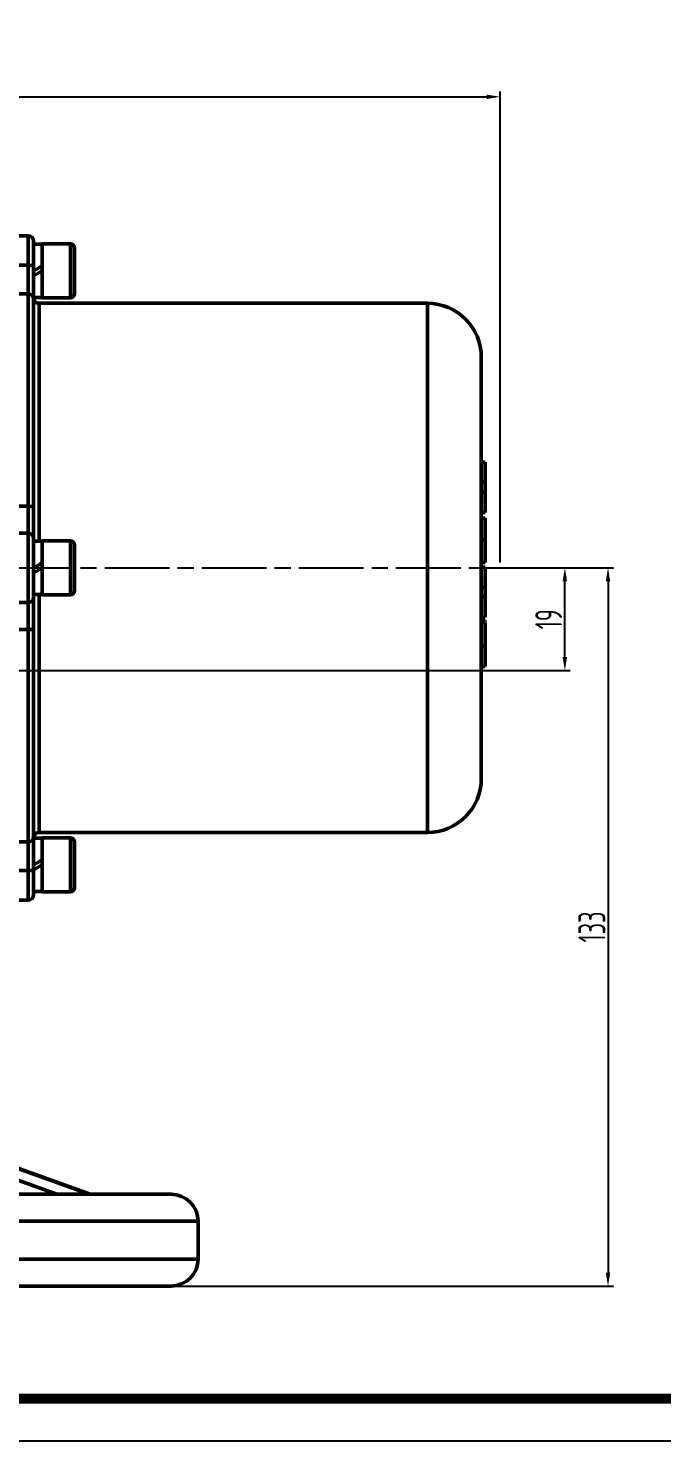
# Model space of a CAD drawing. Header units: millimetres. Extents: x 3338 to 4235, y 1659 to 2315.
# Drawn here: x 3729.8 to 3847.2, y 1658.8 to 1920.4 of the extents above; entities that cross this region are included whole.
import ezdxf

# ---------------------------------------------------------------- set-up
doc = ezdxf.new("R2010")
doc.units = ezdxf.units.MM
doc.linetypes.add('AM_ISO08W050', pattern=[18, 12, -1.5, 3, -1.5])
for name, color, linetype, lineweight in [('AM_5', 3, 'Continuous', 25), ('AM_7', 4, 'AM_ISO08W050', 25), ('AM_BOR', 7, 'Continuous', 50)]:
    doc.layers.add(name, color=color, linetype=linetype, lineweight=lineweight)
doc.styles.add('工程字', font='gbenor.shx', dxfattribs={"width": 0.707, "bigfont": 'hztxt.shx'})
doc.dimstyles.new('AM_GB$0', dxfattribs={"dimtxt": 3.5, "dimasz": 2.5, "dimexe": 1, "dimexo": 1, "dimgap": 0.5, "dimtad": 1, "dimdsep": 46, "dimtxsty": '工程字', "dimcen": 0, "dimclrd": 256, "dimclre": 256, "dimclrt": 2, "dimadec": 0, "dimazin": 2, "dimtp": 0.1, "dimtm": 0.1, "dimtfac": 0.71, "dimtmove": 0, "dimatfit": 3, "dimfxl": 0, "dimlwd": -1, "dimlwe": -1, "dimarcsym": 0})

# ---------------------------------------------------------------- blocks, each defined once
blk = doc.blocks.new('*D11')
at = {"layer": 'AM_5', "transparency": 16777216}
for p, q in [((3818.27, 1820.49), (3830.27, 1820.49)), ((3829.27, 1803.99), (3829.27, 1817.99)), ((3707.07, 1801.49), (3830.27, 1801.49))]:
    blk.add_line(p, q, dxfattribs=at)
for points in [[(3828.85, 1817.99), (3829.68, 1817.99), (3829.27, 1820.49)], [(3828.85, 1803.99), (3829.68, 1803.99), (3829.27, 1801.49)]]:
    blk.add_solid(points, dxfattribs=at)
at = {"layer": 'Defpoints', "color": 0}
for p in [(3817.27, 1820.49), (3829.27, 1820.49), (3706.07, 1801.49)]:
    blk.add_point(p, dxfattribs=at)
at = {"layer": 'AM_5', "color": 2, "transparency": 16777216, "insert": (3826.27, 1810.99), "char_height": 5, "attachment_point": 5, "rotation": 90, "style": '工程字'}
blk.add_mtext('19', dxfattribs=at)
blk = doc.blocks.new('*D15')
at = {"layer": 'AM_5', "transparency": 16777216}
for p, q in [((3451.27, 1802.64), (3451.27, 1908.73)), ((3453.77, 1907.73), (3814.77, 1907.73)), ((3817.27, 1821.49), (3817.27, 1908.73))]:
    blk.add_line(p, q, dxfattribs=at)
for points in [[(3453.77, 1908.15), (3453.77, 1907.32), (3451.27, 1907.73)], [(3814.77, 1908.15), (3814.77, 1907.32), (3817.27, 1907.73)]]:
    blk.add_solid(points, dxfattribs=at)
at = {"layer": 'Defpoints', "color": 0}
for p in [(3817.27, 1907.73), (3817.27, 1820.49), (3451.27, 1801.64)]:
    blk.add_point(p, dxfattribs=at)
at = {"layer": 'AM_5', "color": 2, "transparency": 16777216, "insert": (3630.2, 1910.73), "char_height": 5, "attachment_point": 5, "style": '工程字'}
blk.add_mtext('366', dxfattribs=at)
blk = doc.blocks.new('*D16')
at = {"layer": 'AM_5', "transparency": 16777216}
for p, q in [((3814.77, 1820.49), (3838.27, 1820.49)), ((3837.27, 1817.99), (3837.27, 1689.99)), ((3757.27, 1687.49), (3838.27, 1687.49))]:
    blk.add_line(p, q, dxfattribs=at)
for points in [[(3836.85, 1817.99), (3837.68, 1817.99), (3837.27, 1820.49)], [(3836.85, 1689.99), (3837.68, 1689.99), (3837.27, 1687.49)]]:
    blk.add_solid(points, dxfattribs=at)
at = {"layer": 'Defpoints', "color": 0}
for p in [(3813.77, 1820.49), (3756.27, 1687.49), (3837.27, 1687.49)]:
    blk.add_point(p, dxfattribs=at)
at = {"layer": 'AM_5', "color": 2, "transparency": 16777216, "insert": (3834.27, 1753.99), "char_height": 5, "attachment_point": 5, "rotation": 90, "style": '工程字'}
blk.add_mtext('133', dxfattribs=at)

msp = doc.modelspace()

# ---------------------------------------------------------------- linework, layer by layer
msp.add_line((3338.028, 1658.846), (4234.903, 1658.846))
at = {"const_width": 1.875}
msp.add_lwpolyline([(4227.091, 2307.283), (3377.091, 2307.283), (3377.091, 1666.658), (4227.091, 1666.658)], close=True, dxfattribs=at)
at = {"layer": 'AM_7'}
msp.add_line((3707.95, 1820.488), (3817.268, 1820.488), dxfattribs=at)
at = {"layer": 'AM_BOR'}
for p, q in [((3729.774, 1881.988), (3723.774, 1881.988)), ((3729.774, 1876.525), (3729.774, 1881.988)), ((3730.774, 1880.988), (3730.774, 1876.366)), ((3732.374, 1880.428), (3730.774, 1880.428)), ((3737.624, 1880.488), (3732.374, 1880.488)), ((3732.374, 1870.488), (3732.374, 1880.488)), ((3737.624, 1870.488), (3737.624, 1880.488)), ((3738.374, 1879.738), (3738.374, 1871.238)), ((3729.774, 1876.525), (3723.774, 1876.525)), ((3729.774, 1871.221), (3729.774, 1876.525)), ((3730.774, 1876.366), (3730.774, 1870.246)), ((3729.774, 1871.221), (3723.774, 1871.221)), ((3729.774, 1831.895), (3729.774, 1871.221)), ((3730.774, 1870.548), (3732.374, 1870.548)), ((3732.374, 1870.488), (3737.624, 1870.488)), ((3730.774, 1870.246), (3730.774, 1831.676)), ((3803.774, 1869.488), (3731.774, 1869.488)), ((3731.774, 1869.488), (3731.774, 1825.428)), ((3803.774, 1771.488), (3803.774, 1869.488)), ((3813.774, 1859.488), (3813.774, 1781.488)), ((3814.474, 1840.069), (3813.774, 1840.069)), ((3814.474, 1836.359), (3814.474, 1840.069)), ((3814.474, 1836.359), (3813.774, 1836.359)), ((3814.474, 1834.467), (3814.474, 1836.359)), ((3814.474, 1834.467), (3813.774, 1834.467)), ((3814.474, 1830.769), (3814.474, 1834.467)), ((3729.774, 1831.895), (3723.774, 1831.895)), ((3729.774, 1826.905), (3729.774, 1831.895)), ((3730.774, 1831.676), (3730.774, 1825.917)), ((3814.474, 1830.769), (3813.774, 1830.769)), ((3814.474, 1829.702), (3813.774, 1829.702)), ((3729.774, 1826.905), (3723.774, 1826.905)), ((3729.774, 1814.071), (3729.774, 1826.905)), ((3730.774, 1825.917), (3730.774, 1815.058)), ((3732.374, 1825.428), (3730.774, 1825.428)), ((3737.624, 1825.488), (3732.374, 1825.488)), ((3732.374, 1815.488), (3732.374, 1825.488)), ((3737.624, 1815.488), (3737.624, 1825.488)), ((3738.374, 1824.738), (3738.374, 1816.238)), ((3814.474, 1825.769), (3813.774, 1825.769)), ((3814.474, 1821.5), (3813.774, 1821.5)), ((3814.474, 1820.653), (3813.774, 1820.653)), ((3814.474, 1816.944), (3814.474, 1820.653)), ((3730.774, 1815.548), (3732.374, 1815.548)), ((3731.774, 1815.548), (3731.774, 1771.488)), ((3732.374, 1815.488), (3737.624, 1815.488)), ((3814.474, 1816.944), (3813.774, 1816.944)), ((3814.474, 1815.052), (3814.474, 1816.944)), ((3729.774, 1814.071), (3723.774, 1814.071)), ((3729.774, 1809.08), (3729.774, 1814.071)), ((3730.774, 1815.058), (3730.774, 1809.3)), ((3814.474, 1815.052), (3813.774, 1815.052)), ((3814.474, 1811.354), (3814.474, 1815.052)), ((3814.474, 1811.354), (3813.774, 1811.354)), ((3814.474, 1810.725), (3813.774, 1810.725)), ((3814.474, 1810.361), (3813.774, 1810.361)), ((3814.474, 1810.536), (3814.474, 1810.725)), ((3729.774, 1809.08), (3723.774, 1809.08)), ((3729.774, 1769.755), (3729.774, 1809.08)), ((3730.774, 1809.3), (3730.774, 1770.73)), ((3814.474, 1806.061), (3813.774, 1806.061)), ((3814.474, 1802.231), (3814.474, 1806.061)), ((3814.474, 1802.231), (3813.774, 1802.231)), ((3731.774, 1771.488), (3803.774, 1771.488)), ((3729.774, 1769.755), (3723.774, 1769.755)), ((3729.774, 1764.45), (3729.774, 1769.755)), ((3730.774, 1770.73), (3730.774, 1764.61)), ((3732.374, 1770.428), (3730.774, 1770.428)), ((3737.624, 1770.488), (3732.374, 1770.488)), ((3732.374, 1760.488), (3732.374, 1770.488)), ((3737.624, 1760.488), (3737.624, 1770.488)), ((3738.374, 1769.738), (3738.374, 1761.238)), ((3729.774, 1764.45), (3723.774, 1764.45)), ((3729.774, 1758.988), (3729.774, 1764.45)), ((3730.774, 1764.61), (3730.774, 1759.988)), ((3730.774, 1760.548), (3732.374, 1760.548)), ((3732.374, 1760.488), (3737.624, 1760.488)), ((3723.774, 1758.988), (3729.774, 1758.988)), ((3735.051, 1704.488), (3700.18, 1717.085)), ((3741.051, 1704.488), (3706.18, 1717.085)), ((3741.265, 1704.488), (3706.253, 1717.136)), ((3626.274, 1704.488), (3756.274, 1704.488)), ((3621.274, 1699.488), (3761.274, 1699.488)), ((3761.274, 1692.488), (3761.274, 1699.488)), ((3621.274, 1692.488), (3761.274, 1692.488)), ((3626.274, 1687.488), (3756.274, 1687.488))]:
    msp.add_line(p, q, dxfattribs=at)
at = {"layer": 'AM_BOR', "flags": 128}
for points in [[(3730.774, 1875.488), (3731.31, 1875.797), (3731.844, 1876.106), (3732.374, 1876.412)], [(3732.374, 1875.488), (3731.838, 1875.178), (3731.304, 1874.87), (3730.774, 1874.564)], [(3730.774, 1820.488), (3731.31, 1820.797), (3731.844, 1821.106), (3732.374, 1821.412)], [(3732.374, 1820.488), (3731.838, 1820.178), (3731.304, 1819.87), (3730.774, 1819.564)], [(3730.774, 1765.488), (3731.31, 1765.797), (3731.844, 1766.106), (3732.374, 1766.412)], [(3732.374, 1765.488), (3731.838, 1765.178), (3731.304, 1764.87), (3730.774, 1764.564)]]:
    msp.add_lwpolyline(points, dxfattribs=at)
at = {"layer": 'AM_BOR'}
for centre, radius, start, end in [((3729.774, 1880.988), 1, 0, 90), ((3737.624, 1879.738), 0.75, 0, 90), ((3730.018, 1874.839), 1.704, 63.64096, 98.22168), ((3729.786, 1870.233), 0.988, 0.71527, 90.69735), ((3731.774, 1870.488), 1, 180, 270), ((3737.624, 1871.238), 0.75, 270, 360), ((3803.774, 1859.488), 10, 0, 90), ((3730.012, 1830.591), 1.326, 54.91273, 100.34102), ((3729.78, 1825.911), 0.994, 0.37231, 90.36709), ((3737.624, 1824.738), 0.75, 0, 90), ((3737.624, 1816.238), 0.75, 270, 0), ((3729.78, 1815.065), 0.994, 269.63288, 359.62767), ((3730.012, 1810.385), 1.326, 259.6591, 305.08715), ((3803.774, 1781.488), 10, 270, 0), ((3731.774, 1770.488), 1, 90, 180), ((3729.786, 1770.743), 0.988, 269.30261, 359.28455), ((3737.624, 1769.738), 0.75, 0, 90), ((3730.018, 1766.136), 1.703, 261.77737, 296.35999), ((3737.624, 1761.238), 0.75, 270, 0), ((3729.774, 1759.988), 1, 270, 0), ((3756.274, 1699.488), 5, 0, 90), ((3756.274, 1692.488), 5, 270, 0)]:
    msp.add_arc(centre, radius, start, end, dxfattribs=at)
for points, knots in [([(3814.474, 1825.769), (3814.474, 1826.207), (3814.474, 1827.082), (3814.474, 1828.265), (3814.474, 1829.116), (3814.474, 1829.629), (3814.474, 1829.678), (3814.474, 1829.702)], [0, 0, 0, 0, 0.1867586, 0.3729225, 0.5594708, 0.7795027, 1, 1, 1, 1]), ([(3814.474, 1821.5), (3814.474, 1821.523), (3814.474, 1821.569), (3814.474, 1822.019), (3814.474, 1822.775), (3814.474, 1823.578), (3814.474, 1824.62), (3814.474, 1825.386), (3814.474, 1825.769)], [0, 0, 0, 0, 0.2504022, 0.5002939, 0.6253666, 0.7502877, 0.8750807, 1, 1, 1, 1]), ([(3814.474, 1806.061), (3814.474, 1806.667), (3814.474, 1807.876), (3814.474, 1809.434), (3814.474, 1810.276), (3814.474, 1810.333), (3814.474, 1810.361)], [0, 0, 0, 0, 0.2807587, 0.5601554, 0.7794401, 1, 1, 1, 1])]:
    msp.add_open_spline(points, degree=3, knots=knots, dxfattribs=at)

# ---------------------------------------------------------------- dimensions: what is measured, and where the dimension line sits
at = {"layer": 'AM_5'}
dim = msp.add_linear_dim(base=(3817.268, 1907.733), p1=(3451.274, 1801.643), p2=(3817.268, 1820.488), text='366', dimstyle='AM_GB$0', override={"dimtxt": 5}, dxfattribs=at)
dim.commit()
dim.dimension.update_dxf_attribs({"geometry": '*D15', "text_midpoint": (3630.199, 1907.733), "dimtype": 160})
for base, p1, p2, picture, middle in [((3829.268, 1820.488), (3706.068, 1801.486), (3817.268, 1820.488), '*D11', (3826.268, 1810.987)), ((3837.267, 1687.488), (3813.774, 1820.488), (3756.274, 1687.488), '*D16', (3834.267, 1753.988))]:
    dim = msp.add_linear_dim(base=base, p1=p1, p2=p2, angle=90, dimstyle='AM_GB$0', override={"dimtxt": 5}, dxfattribs=at)
    dim.commit()
    dim.dimension.update_dxf_attribs({"geometry": picture, "text_midpoint": middle})

doc.saveas('drawing.dxf')
